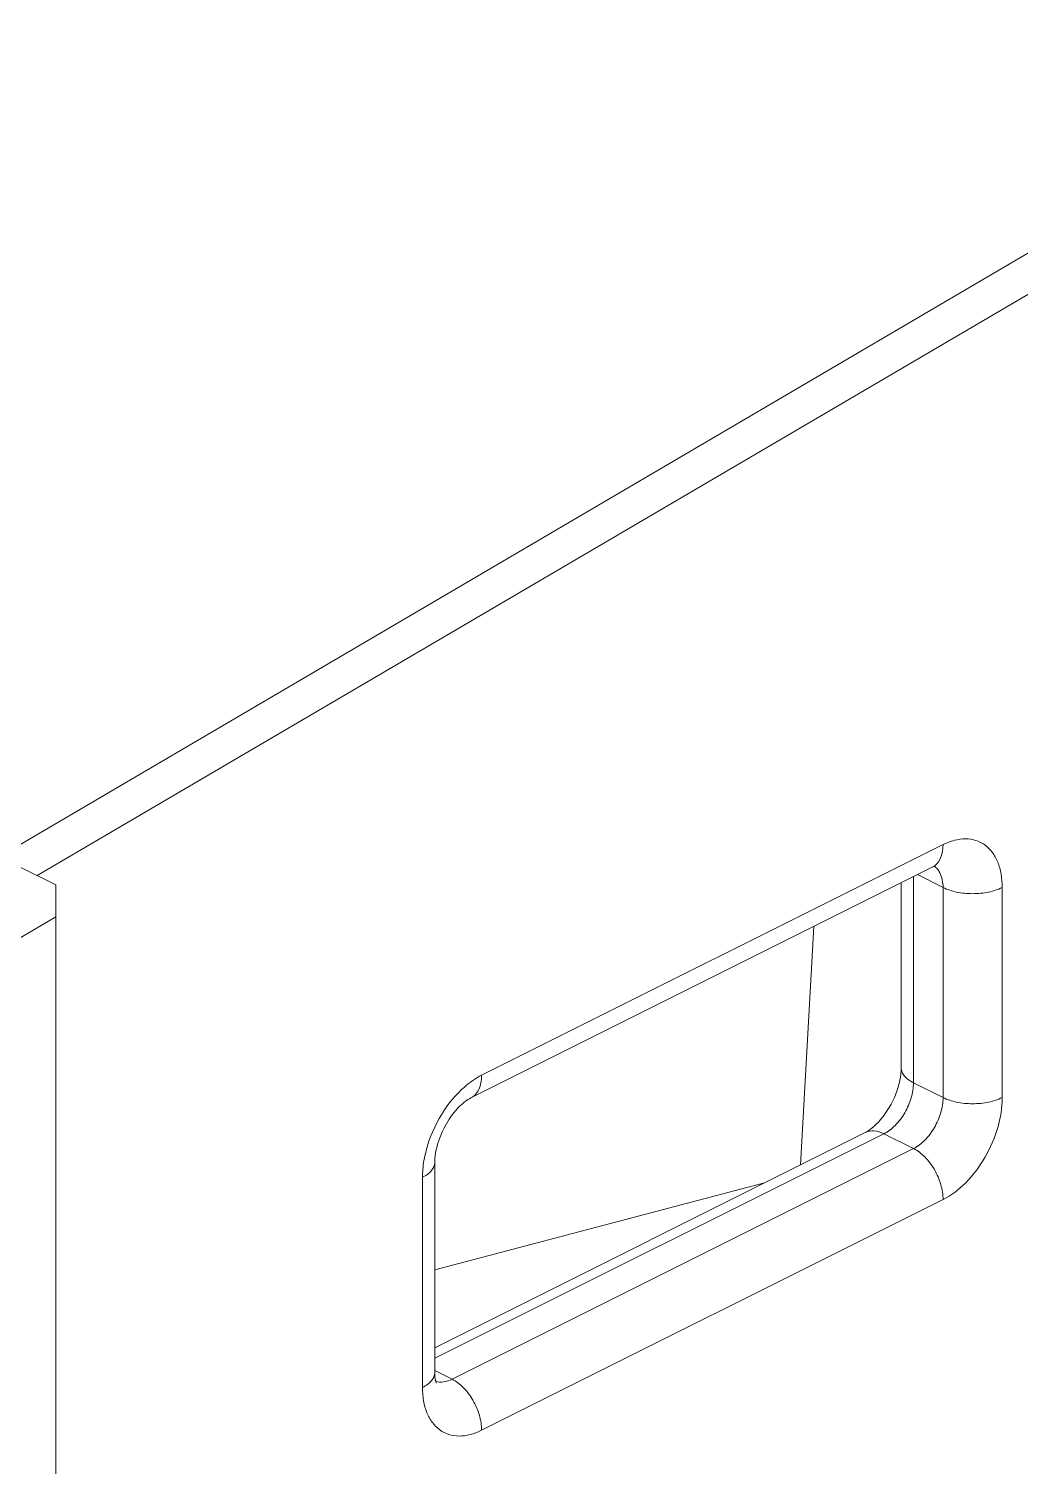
# Model space of a CAD drawing. Header units: millimetres. Extents: x 0 to 2524, y 0 to 1785.
# Drawn here: x 1552.5 to 1647.3, y 673.7 to 811.2 of the extents above; entities that cross this region are included whole.
import ezdxf

# ---------------------------------------------------------------- set-up
doc = ezdxf.new("R2010")
doc.units = ezdxf.units.MM
doc.header["$LTSCALE"] = 0.1
doc.layers.get('0').update_dxf_attribs({"lineweight": 13})

msp = doc.modelspace()

# ---------------------------------------------------------------- linework, layer by layer
for p, q in [((1684.58, 811.19), (1527.2, 718.82)), ((1672.13, 799.95), (1553.27, 730.19)), ((1595.76, 711.09), (1639.89, 733.15)), ((1555.04, 729.31), (1551.64, 731)), ((1594.73, 708.92), (1638.85, 730.98)), ((1637.06, 710.37), (1637.06, 730.09)), ((1639.89, 729.05), (1637.43, 730.28)), ((1638.85, 730.98), (1639.12, 731.1)), ((1555.04, 608.25), (1555.04, 729.31)), ((1635.89, 711.78), (1635.89, 729.5)), ((1639.89, 729.05), (1639.89, 708.96)), ((1645.55, 729.05), (1645.55, 708.96)), ((1503.93, 696.3), (1555.04, 726.24)), ((1627.53, 725.33), (1626.27, 702.52)), ((1639.89, 708.96), (1637.06, 710.37)), ((1591.28, 685.02), (1632.44, 705.61)), ((1591.28, 684.02), (1634.23, 705.49)), ((1634.23, 705.49), (1637.06, 704.08)), ((1637.06, 704.08), (1592.94, 682.02)), ((1591.28, 682.65), (1591.28, 702.74)), ((1590.11, 681.24), (1590.11, 701.33)), ((1622.81, 700.79), (1591.28, 692.47)), ((1639.89, 699.2), (1595.76, 677.14)), ((1592.94, 682.02), (1591.36, 682.81))]:
    msp.add_line(p, q)
msp.add_arc((1638.16, 732.35), 1.53, 296.6499, 307.293)
for points, knots in [([(1639.89, 733.15), (1639.89, 732.74), (1639.79, 731.99), (1639.36, 731.34), (1639.09, 731.13)], [0, 0, 0, 0, 0.547035, 1, 1, 1, 1]), ([(1639.89, 733.15), (1640.24, 733.32), (1640.94, 733.6), (1642.03, 733.75), (1643.04, 733.61), (1643.93, 733.15), (1644.65, 732.43), (1645.17, 731.46), (1645.48, 730.31), (1645.55, 729.48), (1645.55, 729.05)], [0, 0, 0, 0, 0.134786, 0.257217, 0.37032, 0.480087, 0.593358, 0.715926, 0.851341, 1, 1, 1, 1]), ([(1639.35, 730.81), (1639.44, 730.71), (1639.78, 730.18), (1639.89, 729.53), (1639.89, 729.05)], [0, 0, 0, 0, 0.223419, 1, 1, 1, 1]), ([(1645.55, 729.05), (1645.14, 728.84), (1644.2, 728.55), (1642.72, 728.41), (1641.23, 728.55), (1640.3, 728.84), (1639.89, 729.05)], [0, 0, 0, 0, 0.235399, 0.5, 0.764601, 1, 1, 1, 1]), ([(1593.85, 709.72), (1594, 709.86), (1594.59, 710.38), (1595.25, 710.83), (1595.76, 711.09)], [0, 0, 0, 0, 0.263884, 1, 1, 1, 1]), ([(1595.76, 711.09), (1595.76, 710.84), (1595.73, 710.38), (1595.53, 709.75), (1595.2, 709.24), (1594.89, 709), (1594.73, 708.92)], [0, 0, 0, 0, 0.28956, 0.549639, 0.782834, 1, 1, 1, 1]), ([(1635.89, 711.78), (1635.89, 711.4), (1635.78, 710.55), (1635.26, 708.83), (1634.54, 707.58), (1633.92, 706.86)], [0, 0, 0, 0, 0.214691, 0.471127, 1, 1, 1, 1]), ([(1635.89, 711.78), (1635.89, 711.65), (1635.95, 711.37), (1636.19, 710.99), (1636.57, 710.64), (1636.89, 710.46), (1637.06, 710.37)], [0, 0, 0, 0, 0.206542, 0.434451, 0.697709, 1, 1, 1, 1]), ([(1590.38, 703.59), (1590.65, 704.76), (1591.54, 706.99), (1593, 708.92), (1593.85, 709.72)], [0, 0, 0, 0, 0.505989, 1, 1, 1, 1]), ([(1634.23, 705.49), (1634.63, 705.69), (1635.4, 706.29), (1636.29, 707.49), (1636.89, 708.88), (1637.06, 709.89), (1637.06, 710.37)], [0, 0, 0, 0, 0.229704, 0.488217, 0.753177, 1, 1, 1, 1]), ([(1591.28, 702.74), (1591.28, 703.34), (1591.52, 704.64), (1592.3, 706.46), (1593.29, 707.81), (1594.14, 708.57), (1594.54, 708.83), (1594.73, 708.92)], [0, 0, 0, 0, 0.243193, 0.532076, 0.805914, 0.9175, 1, 1, 1, 1]), ([(1639.89, 708.96), (1639.89, 708.47), (1639.72, 707.47), (1639.12, 706.07), (1638.23, 704.88), (1637.46, 704.28), (1637.06, 704.08)], [0, 0, 0, 0, 0.246823, 0.511783, 0.770296, 1, 1, 1, 1]), ([(1645.55, 708.96), (1645.14, 708.75), (1644.2, 708.46), (1642.72, 708.32), (1641.23, 708.46), (1640.3, 708.75), (1639.89, 708.96)], [0, 0, 0, 0, 0.235399, 0.5, 0.764601, 1, 1, 1, 1]), ([(1645.55, 708.96), (1645.55, 707.99), (1645.21, 705.98), (1644, 703.19), (1642.23, 700.8), (1640.69, 699.6), (1639.89, 699.2)], [0, 0, 0, 0, 0.246812, 0.511784, 0.770307, 1, 1, 1, 1]), ([(1633.92, 706.86), (1633.68, 706.57), (1633.22, 706.1), (1632.69, 705.73), (1632.44, 705.61)], [0, 0, 0, 0, 0.582071, 1, 1, 1, 1]), ([(1632.44, 705.61), (1632.7, 705.73), (1633.34, 705.84), (1633.94, 705.64), (1634.23, 705.49)], [0, 0, 0, 0, 0.463661, 1, 1, 1, 1]), ([(1639.89, 699.2), (1639.89, 699.68), (1639.72, 700.69), (1639.12, 702.08), (1638.23, 703.28), (1637.46, 703.88), (1637.06, 704.08)], [0, 0, 0, 0, 0.246823, 0.511783, 0.770296, 1, 1, 1, 1]), ([(1590.11, 701.33), (1590.11, 701.51), (1590.13, 702.27), (1590.25, 703.03), (1590.38, 703.59)], [0, 0, 0, 0, 0.239833, 1, 1, 1, 1]), ([(1590.11, 701.33), (1590.28, 701.42), (1590.6, 701.6), (1590.98, 701.95), (1591.22, 702.33), (1591.28, 702.61), (1591.28, 702.74)], [0, 0, 0, 0, 0.302291, 0.565549, 0.793458, 1, 1, 1, 1]), ([(1590.11, 681.24), (1590.28, 681.32), (1590.6, 681.51), (1590.98, 681.85), (1591.22, 682.24), (1591.28, 682.52), (1591.28, 682.65)], [0, 0, 0, 0, 0.302291, 0.565549, 0.793458, 1, 1, 1, 1]), ([(1591.44, 681.67), (1591.44, 681.67), (1591.44, 681.67), (1591.43, 681.68), (1591.42, 681.7), (1591.41, 681.74), (1591.38, 681.81), (1591.35, 681.91), (1591.32, 682.05), (1591.3, 682.23), (1591.28, 682.43), (1591.28, 682.57), (1591.28, 682.65)], [0, 0, 0, 0, 0.003536, 0.014322, 0.032988, 0.05999, 0.13865, 0.249437, 0.391871, 0.565401, 0.768585, 1, 1, 1, 1]), ([(1592.94, 682.02), (1592.68, 681.89), (1592.17, 681.71), (1591.62, 681.74), (1591.38, 681.81)], [0, 0, 0, 0, 0.533497, 1, 1, 1, 1]), ([(1595.76, 677.14), (1595.76, 677.62), (1595.6, 678.62), (1594.99, 680.02), (1594.11, 681.21), (1593.34, 681.81), (1592.94, 682.02)], [0, 0, 0, 0, 0.246823, 0.511783, 0.770296, 1, 1, 1, 1]), ([(1595.76, 677.14), (1595.41, 676.96), (1594.71, 676.69), (1593.63, 676.53), (1592.62, 676.68), (1591.73, 677.13), (1591, 677.86), (1590.48, 678.82), (1590.17, 679.97), (1590.11, 680.8), (1590.11, 681.24)], [0, 0, 0, 0, 0.134786, 0.257217, 0.37032, 0.480087, 0.593358, 0.715926, 0.851341, 1, 1, 1, 1])]:
    msp.add_open_spline(points, degree=3, knots=knots)
msp.add_open_spline([(1639.05, 731.09), (1639.16, 731.01), (1639.26, 730.92), (1639.35, 730.81)], degree=3)

doc.saveas('drawing.dxf')
